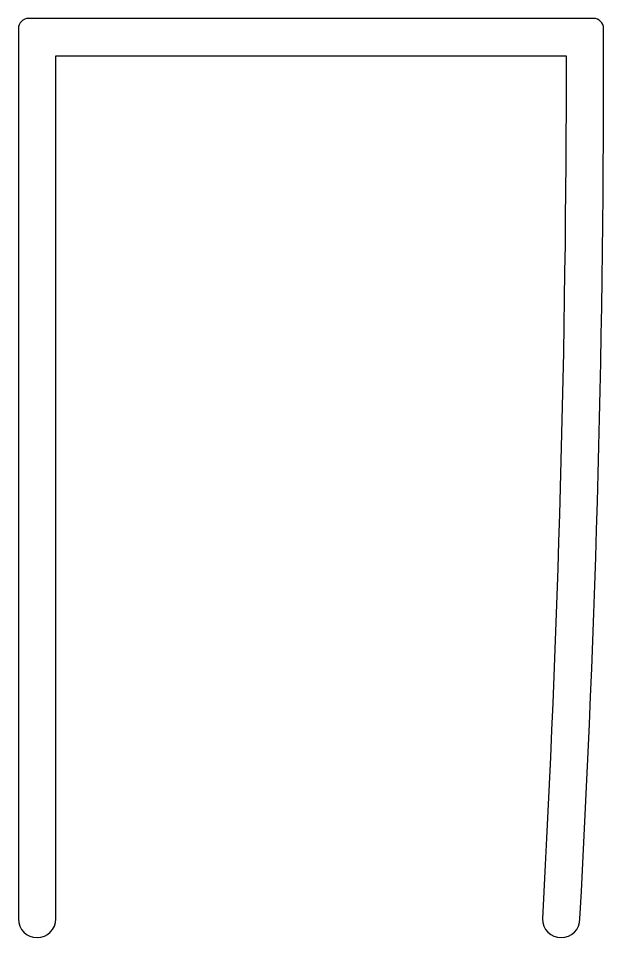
# Model space of a CAD drawing. Extents: x 177.4 to 194.6, y 213 to 240.
import ezdxf

# ---------------------------------------------------------------- set-up
doc = ezdxf.new("R2010")
doc.units = 0
doc.layers.get('0').update_dxf_attribs({"linetype": 'CONTINUOUS'})

msp = doc.modelspace()

# ---------------------------------------------------------------- linework, layer by layer
msp.add_lwpolyline([(193.543, 238.902, -0.013655), (192.845, 213.552, 1), (193.945, 213.552, 0.014443), (194.642, 239.702, 0.413561), (194.342, 240.002), (177.745, 240.002, 0.414214), (177.445, 239.702), (177.445, 213.552, 1), (178.545, 213.552), (178.545, 238.902)], format="xyb", close=True)

doc.saveas('drawing.dxf')
